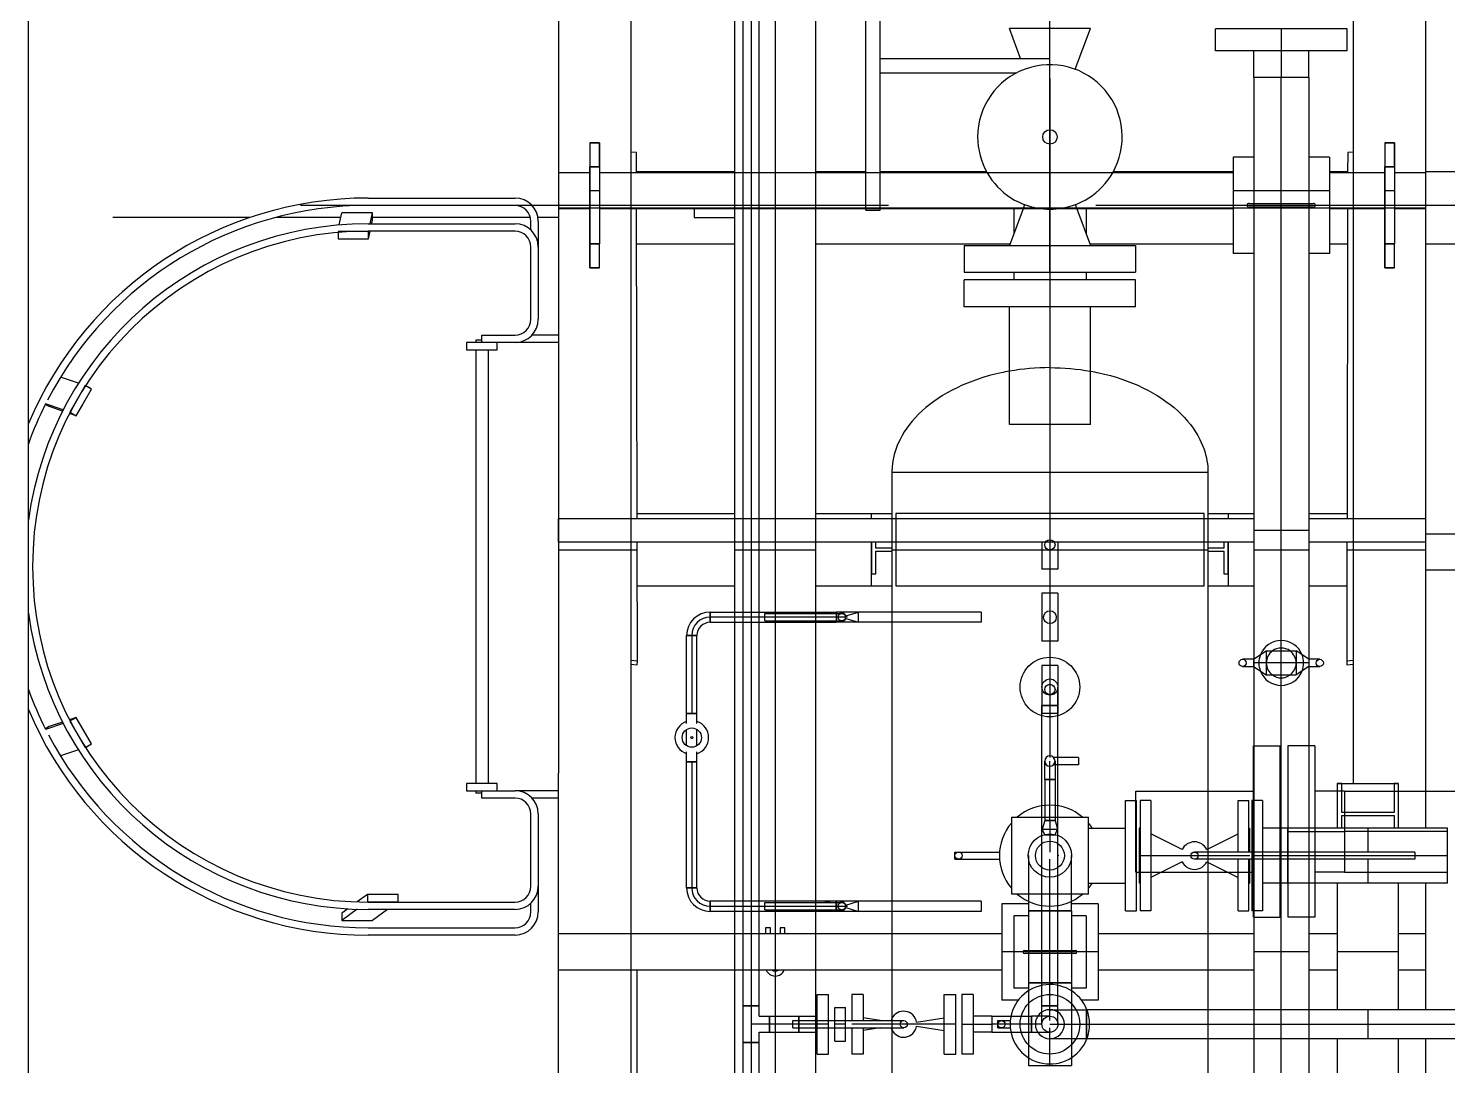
# Model space of a CAD drawing. Header units: inches. Extents: x 295136 to 296247, y 2627183 to 2627409.
# Drawn here: x 295225.903 to 295228.848, y 2627284.646 to 2627286.799 of the extents above; entities that cross this region are included whole.
import ezdxf

# ---------------------------------------------------------------- set-up
doc = ezdxf.new("R2010")
doc.units = ezdxf.units.IN
doc.header["$MEASUREMENT"] = 0
for name, color, linetype in [('Default', 7, 'Continuous'), ('EQUIPMENT LAYOUT-EMBED 1_DWG$0$Default', 7, 'Continuous'), ('EQUIPMENT LAYOUT-EMBED 1_DWG$0$DwgTemplate', 7, 'Continuous'), ('Layout', 6, 'Continuous')]:
    doc.layers.add(name, color=color, linetype=linetype)

# ---------------------------------------------------------------- blocks, each defined once
blk = doc.blocks.new('A$C55974CAD')
at = {"layer": 'Default', "color": 7, "lineweight": 25}
blk.add_point((54.35, 20.2632), dxfattribs=at)
at = {"layer": 'EQUIPMENT LAYOUT-EMBED 1_DWG$0$Default', "color": 7, "lineweight": 25}
for p, q in [((54.2375, 20.723), (54.2343, 20.723)), ((54.2343, 20.608), (54.2343, 20.723)), ((54.2525, 20.723), (54.2375, 20.723)), ((54.2557, 20.723), (54.2525, 20.723)), ((54.2557, 20.608), (54.2557, 20.723)), ((54.8375, 20.723), (54.8343, 20.723)), ((54.8343, 20.608), (54.8343, 20.723)), ((54.8525, 20.723), (54.8375, 20.723)), ((54.8557, 20.723), (54.8525, 20.723)), ((54.8557, 20.608), (54.8557, 20.723)), ((54.2343, 20.423), (54.2343, 20.608)), ((54.2557, 20.423), (54.2557, 20.608)), ((54.8343, 20.423), (54.8343, 20.608)), ((54.8557, 20.423), (54.8557, 20.608)), ((55.4894, 20.28), (55.4894, 20.4578)), ((55.4894, 20.4578), (55.545, 20.4578)), ((55.545, 20.28), (55.545, 20.4578)), ((54.2557, 20.423), (54.2343, 20.423)), ((54.8557, 20.423), (54.8343, 20.423)), ((55.245, 20.28), (55.245, 20.3641)), ((55.245, 20.3641), (55.3557, 20.3641)), ((55.3557, 20.3641), (55.4894, 20.3641)), ((55.245, 20.1958), (55.245, 20.28)), ((55.4894, 20.1022), (55.4894, 20.28)), ((55.545, 20.1022), (55.545, 20.28)), ((55.245, 20.1958), (55.3557, 20.1958)), ((55.3557, 20.1958), (55.4894, 20.1958)), ((54.3159, 20.102), (54.4841, 20.102)), ((54.3159, 20.102), (54.3159, 19.952)), ((54.4841, 20.102), (54.4841, 19.952)), ((55.4894, 20.1022), (55.545, 20.1022)), ((54.3159, 19.952), (54.3159, 19.9115)), ((54.4841, 19.952), (54.4841, 19.8575)), ((54.3159, 19.9115), (54.3159, 19.8654)), ((54.2222, 19.8575), (54.2357, 19.8575)), ((54.2222, 19.8575), (54.2222, 19.8571)), ((54.2222, 19.8571), (54.2222, 19.802)), ((54.2357, 19.8575), (54.4643, 19.8575)), ((54.3159, 19.8654), (54.3159, 19.861)), ((54.3159, 19.861), (54.3159, 19.8575)), ((54.4643, 19.8575), (54.5778, 19.8575)), ((54.5778, 19.8575), (54.5778, 19.8571)), ((54.5778, 19.8571), (54.5778, 19.802)), ((54.2222, 19.802), (54.5778, 19.802))]:
    blk.add_line(p, q, dxfattribs=at)
for centre, radius in [((54, 20.28), 0.0619), ((54.7, 20.28), 0.0619), ((54, 20.28), 0.0167), ((54.7, 20.28), 0.0167)]:
    blk.add_circle(centre, radius, dxfattribs=at)
at = {"layer": 'EQUIPMENT LAYOUT-EMBED 1_DWG$0$DwgTemplate', "color": 7, "lineweight": 25}
for p, q in [((0, 22.4), (61, 22.4)), ((54.2831, 21.0125), (54.2831, 21.0339)), ((54.2831, 21.0339), (54.2831, 21.0125)), ((54.2831, 21.0339), (54.545, 21.0339)), ((54.545, 21.0339), (54.545, 21.0125)), ((54.645, 21.0339), (54.645, 21.0125)), ((54.645, 21.0339), (54.8069, 21.0339)), ((54.8069, 21.0125), (54.8069, 21.0339)), ((54.8069, 21.0339), (54.8069, 21.0125)), ((54.2831, 21.0232), (54.2831, 21.0232)), ((54.2831, 21.0232), (54.2831, 21.0232)), ((54.545, 21.0232), (54.2831, 21.0232)), ((54.2831, 21.0125), (54.545, 21.0125)), ((54.8069, 21.0232), (54.645, 21.0232)), ((54.645, 21.0125), (54.8069, 21.0125)), ((54.8069, 21.0232), (54.8069, 21.0232)), ((54.8069, 21.0232), (54.8069, 21.0232)), ((54.2557, 20.9851), (54.2343, 20.9851)), ((54.2343, 20.9851), (54.245, 20.9851)), ((54.2343, 20.9341), (54.2343, 20.9851)), ((54.245, 20.9851), (54.245, 20.9851)), ((54.245, 20.9851), (54.245, 20.9851)), ((54.245, 20.9851), (54.245, 20.9341)), ((54.245, 20.9851), (54.2557, 20.9851)), ((54.2557, 20.9341), (54.2557, 20.9851)), ((54.8343, 20.9851), (54.8557, 20.9851)), ((54.8557, 20.9851), (54.8343, 20.9851)), ((54.8343, 20.9851), (54.8343, 20.9341)), ((54.845, 20.9851), (54.845, 20.9851)), ((54.845, 20.9851), (54.845, 20.9851)), ((54.845, 20.9341), (54.845, 20.9851)), ((54.8557, 20.9851), (54.8557, 20.9341)), ((53.1338, 20.9167), (53.9619, 20.9167)), ((53.3575, 20.9341), (54.1125, 20.9341)), ((53.9619, 20.8833), (53.9619, 20.9167)), ((53.9619, 20.9167), (54.0381, 20.9167)), ((53.9619, 20.9167), (53.9619, 20.8833)), ((54.0381, 20.9167), (54.0381, 20.8833)), ((54.0381, 20.9167), (56.7642, 20.9167)), ((54.0381, 20.8833), (54.0381, 20.9167)), ((54.1125, 20.9341), (54.1875, 20.9341)), ((54.1875, 20.9341), (55.001, 20.9341)), ((54.2343, 20.7658), (54.2343, 20.9341)), ((54.245, 20.9341), (54.245, 20.7236)), ((54.2557, 20.7658), (54.2557, 20.9341)), ((54.8343, 20.9341), (54.8343, 20.7658)), ((54.845, 20.7236), (54.845, 20.9341)), ((54.8557, 20.9341), (54.8557, 20.7658)), ((55.001, 20.9341), (55.049, 20.9341)), ((55.049, 20.9341), (55.6925, 20.9341)), ((55.6925, 20.9341), (55.7675, 20.9341)), ((55.7675, 20.9341), (56.351, 20.9341)), ((53.9619, 20.9), (53.1338, 20.9)), ((53.1338, 20.8833), (53.9619, 20.8833)), ((54.0381, 20.9), (53.9619, 20.9)), ((53.9619, 20.9), (53.9619, 20.9)), ((53.9619, 20.9), (53.9619, 20.9)), ((53.9619, 20.8833), (53.9833, 20.8833)), ((53.9833, 20.8833), (53.9833, 20.8619)), ((54, 20.8619), (54, 20.9)), ((54.0167, 20.8833), (54.0381, 20.8833)), ((54.0167, 20.8833), (54.0167, 20.8619)), ((56.8109, 20.9), (54.0381, 20.9)), ((54.0381, 20.9), (54.0381, 20.9)), ((54.0381, 20.8833), (56.8439, 20.8833)), ((53.9833, 20.8619), (54.0167, 20.8619)), ((54.0167, 20.8619), (53.9833, 20.8619)), ((53.9833, 20.8619), (53.9833, 20.8012)), ((54, 20.8619), (54, 20.8619)), ((54, 20.8012), (54, 20.8619)), ((54.0167, 20.8619), (54.0167, 20.8012)), ((54.2375, 20.8718), (54.245, 20.8718)), ((54.2375, 20.8718), (54.2375, 20.7658)), ((54.245, 20.8718), (54.2525, 20.8718)), ((54.2525, 20.8718), (54.2525, 20.7658)), ((54.8375, 20.8718), (54.845, 20.8718)), ((54.8375, 20.8718), (54.8375, 20.7658)), ((54.845, 20.8718), (54.8525, 20.8718)), ((54.8525, 20.8718), (54.8525, 20.7658)), ((54.1, 20.85), (53.3575, 20.85)), ((54.11, 20.85), (54.1, 20.85)), ((54.1125, 20.85), (54.11, 20.85)), ((54.1875, 20.85), (54.1125, 20.85)), ((55.001, 20.85), (54.1875, 20.85)), ((55.049, 20.85), (55.001, 20.85)), ((55.6925, 20.85), (55.049, 20.85)), ((55.7675, 20.85), (55.6925, 20.85)), ((56.351, 20.85), (55.7675, 20.85)), ((53.9833, 20.8012), (54, 20.8012)), ((53.9833, 20.8012), (53.9833, 20.7658)), ((54.0167, 20.8012), (53.9833, 20.8012)), ((53.9925, 20.8135), (54, 20.8135)), ((53.9925, 20.8135), (53.9925, 20.7658)), ((54, 20.8135), (54.0075, 20.8135)), ((54, 20.7392), (54, 20.8012)), ((54, 20.8012), (54.0167, 20.8012)), ((54.0075, 20.8135), (54.0075, 20.7658)), ((54.0167, 20.8012), (54.0167, 20.7658)), ((53.3575, 20.7658), (54.1125, 20.7658)), ((53.9833, 20.7658), (53.9833, 20.763)), ((53.9925, 20.7658), (53.9925, 20.7265)), ((54.0075, 20.7658), (54.0075, 20.7265)), ((54.0167, 20.7658), (54.0167, 20.763)), ((54.1125, 20.7658), (54.1875, 20.7658)), ((54.1875, 20.7658), (55.001, 20.7658)), ((54.2343, 20.7236), (54.2343, 20.7658)), ((54.2375, 20.7658), (54.2375, 20.7118)), ((54.2525, 20.7658), (54.2525, 20.7118)), ((54.2557, 20.7236), (54.2557, 20.7658)), ((54.8343, 20.7658), (54.8343, 20.7236)), ((54.8375, 20.7658), (54.8375, 20.7118)), ((54.8525, 20.7658), (54.8525, 20.7118)), ((54.8557, 20.7658), (54.8557, 20.7236)), ((55.001, 20.7658), (55.049, 20.7658)), ((55.049, 20.7658), (55.6925, 20.7658)), ((55.6925, 20.7658), (55.7675, 20.7658)), ((55.7675, 20.7658), (56.351, 20.7658)), ((53.9381, 20.763), (53.9925, 20.763)), ((53.9381, 20.763), (53.9381, 20.7392)), ((53.9381, 20.7392), (53.9925, 20.7392)), ((53.9925, 20.763), (54, 20.763)), ((53.9925, 20.7392), (54, 20.7392)), ((54, 20.763), (54.0075, 20.763)), ((54, 20.7392), (54.0075, 20.7392)), ((54.0075, 20.763), (54.0619, 20.763)), ((54.0075, 20.7392), (54.0619, 20.7392)), ((54.0619, 20.763), (54.0619, 20.7392)), ((54.2375, 20.7466), (54.2343, 20.7466)), ((54.2375, 20.7362), (54.2343, 20.7466)), ((54.2557, 20.7466), (54.2525, 20.7466)), ((54.2525, 20.7362), (54.2557, 20.7466)), ((54.8375, 20.7466), (54.8343, 20.7466)), ((54.8375, 20.7362), (54.8343, 20.7466)), ((54.8557, 20.7466), (54.8525, 20.7466)), ((54.8525, 20.7362), (54.8557, 20.7466)), ((53.9651, 20.7265), (54, 20.7265)), ((53.9651, 20.7265), (53.9651, 20.7041)), ((53.9925, 20.7265), (53.9925, 20.7041)), ((54, 20.7041), (54, 20.7265)), ((54, 20.7265), (54.0349, 20.7265)), ((54.0075, 20.7265), (54.0075, 20.7041)), ((54.0349, 20.7265), (54.0349, 20.7041)), ((54.2343, 20.7236), (54.2375, 20.7236)), ((54.2375, 20.7236), (54.245, 20.7236)), ((54.2525, 20.723), (54.2375, 20.723)), ((54.245, 20.7236), (54.2525, 20.7236)), ((54.245, 20.7236), (54.245, 20.723)), ((54.245, 20.723), (54.245, 20.7)), ((54.2525, 20.7236), (54.2557, 20.7236)), ((54.8375, 20.7236), (54.8343, 20.7236)), ((54.8525, 20.7236), (54.8375, 20.7236)), ((54.8525, 20.723), (54.8375, 20.723)), ((54.845, 20.723), (54.845, 20.7236)), ((54.845, 20.7), (54.845, 20.723)), ((54.8557, 20.7236), (54.8525, 20.7236)), ((53.9925, 20.6914), (53.9381, 20.6914)), ((53.9381, 20.6676), (53.9381, 20.6914)), ((53.9651, 20.7041), (54, 20.7041)), ((53.9925, 20.7041), (53.9925, 20.608)), ((54, 20.7041), (54.0349, 20.7041)), ((54, 20.608), (54, 20.6914)), ((54.0075, 20.7041), (54.0075, 20.608)), ((54.0619, 20.6914), (54.0075, 20.6914)), ((54.0619, 20.6676), (54.0619, 20.6914)), ((54.2424, 20.7035), (54.2343, 20.677)), ((54.2343, 20.677), (54.245, 20.677)), ((54.245, 20.677), (54.2557, 20.677)), ((54.2475, 20.7035), (54.2557, 20.677)), ((54.8424, 20.7035), (54.8343, 20.677)), ((54.8343, 20.677), (54.8557, 20.677)), ((54.8475, 20.7035), (54.8557, 20.677)), ((53.9925, 20.6676), (53.9381, 20.6676)), ((53.9925, 20.632), (53.987, 20.6676)), ((54.0619, 20.6676), (54.0075, 20.6676)), ((54.0075, 20.632), (54.013, 20.6676)), ((55.6899, 20.662), (55.6925, 20.662)), ((55.6899, 20.662), (55.6899, 20.632)), ((55.6925, 20.662), (55.7675, 20.662)), ((55.7675, 20.662), (55.9899, 20.662)), ((55.9899, 20.662), (56.2899, 20.662)), ((55.6899, 20.632), (55.6925, 20.632)), ((55.6925, 20.632), (55.7675, 20.632)), ((55.7675, 20.632), (55.9899, 20.632)), ((55.9749, 20.632), (55.9749, 20.3493)), ((55.9899, 20.632), (56.2899, 20.632)), ((56.0049, 20.632), (56.0049, 20.28)), ((53.9925, 20.608), (53.9925, 20.5835)), ((54, 20.4755), (54, 20.608)), ((54.0075, 20.608), (54.0075, 20.5835)), ((54.1875, 20.608), (54.1125, 20.608)), ((54.2343, 20.423), (54.2343, 20.608)), ((54.2557, 20.608), (54.2343, 20.608)), ((54.2557, 20.423), (54.2557, 20.608)), ((54.8343, 20.423), (54.8343, 20.608)), ((54.8557, 20.608), (54.8343, 20.608)), ((54.8557, 20.423), (54.8557, 20.608)), ((55.06, 20.6), (54.91, 20.6)), ((55.06, 20.6), (54.91, 20.6)), ((54.91, 20.6), (54.91, 19.96)), ((54.91, 20.6), (54.91, 19.96)), ((55.049, 20.608), (55.001, 20.608)), ((55.06, 19.96), (55.06, 20.6)), ((55.06, 19.96), (55.06, 20.6)), ((53.9959, 20.5568), (53.987, 20.4993)), ((54.0041, 20.5568), (54.013, 20.4993)), ((53.9381, 20.4993), (54, 20.4993)), ((53.9381, 20.4993), (53.9381, 20.4755)), ((53.9381, 20.4755), (54, 20.4755)), ((54, 20.4993), (54.0619, 20.4993)), ((54, 20.4755), (54.0619, 20.4755)), ((54.0619, 20.4993), (54.0619, 20.4755)), ((54.3425, 20.477), (54.35, 20.477)), ((54.3425, 20.477), (54.3425, 20.3845)), ((54.35, 20.477), (54.3575, 20.477)), ((54.3575, 20.477), (54.3575, 20.3845)), ((54, 20.4628), (53.9381, 20.4628)), ((53.9381, 20.439), (53.9381, 20.4628)), ((54, 20.4628), (54, 20.4008)), ((54.0619, 20.4628), (54, 20.4628)), ((54.0619, 20.439), (54.0619, 20.4628)), ((55.561, 20.4578), (55.561, 20.28)), ((55.6165, 20.4578), (55.561, 20.4578)), ((55.6165, 20.4578), (55.6165, 20.28)), ((54, 20.439), (53.9381, 20.439)), ((53.9833, 20.4008), (53.9833, 20.439)), ((54.0619, 20.439), (54, 20.439)), ((54.0167, 20.4008), (54.0167, 20.439)), ((54.2557, 20.423), (54.2343, 20.423)), ((54.8557, 20.423), (54.8343, 20.423)), ((54.0167, 20.4008), (53.9833, 20.4008)), ((53.9833, 20.4008), (53.9833, 20.3181)), ((54, 20.4008), (53.9833, 20.4008)), ((53.9925, 20.388), (54, 20.388)), ((53.9925, 20.388), (53.9925, 20.3622)), ((54, 20.3181), (54, 20.4008)), ((54.0167, 20.4008), (54, 20.4008)), ((54, 20.388), (54.0075, 20.388)), ((54.0075, 20.388), (54.0075, 20.3622)), ((54.0167, 20.4008), (54.0167, 20.3181)), ((55.245, 20.28), (55.245, 20.3641)), ((55.245, 20.3641), (55.3557, 20.3641)), ((55.6166, 20.3641), (55.6166, 20.1958)), ((55.6925, 20.3358), (55.6166, 20.3641)), ((56.0049, 20.3408), (56.0673, 20.3641)), ((56.0673, 20.28), (56.0673, 20.3641)), ((53.9142, 20.3244), (53.9142, 20.28)), ((53.9304, 20.3244), (53.9142, 20.3244)), ((54.0696, 20.3244), (53.9304, 20.3244)), ((54.0858, 20.3244), (54.0696, 20.3244)), ((54.0858, 20.2355), (54.0858, 20.3244)), ((54.147, 20.3244), (54.0858, 20.3244)), ((54.0858, 20.3244), (54.0858, 20.28)), ((54.153, 20.3244), (54.147, 20.3244)), ((54.2357, 20.3244), (54.153, 20.3244)), ((54.2357, 20.3244), (54.2357, 20.28)), ((54.2551, 20.3244), (54.2357, 20.3244)), ((54.2357, 20.2355), (54.2357, 20.3244)), ((54.35, 20.3244), (54.2551, 20.3244)), ((55.7014, 20.3324), (55.6925, 20.3358)), ((53.9833, 20.3181), (54, 20.3181)), ((53.9833, 20.3181), (53.9833, 20.28)), ((54.0167, 20.3181), (53.9833, 20.3181)), ((54, 20.3181), (54, 20.3181)), ((54, 20.3181), (54, 20.3181)), ((54, 20.2967), (54, 20.3181)), ((54, 20.3181), (54.0167, 20.3181)), ((54, 20.2967), (54.0381, 20.2967)), ((54.0167, 20.28), (54.0167, 20.3181)), ((54.0381, 20.2633), (54.0381, 20.2967)), ((54.0381, 20.2967), (54.0381, 20.2633)), ((54.0381, 20.2967), (54.6619, 20.2967)), ((54.3931, 20.2906), (54.405, 20.296)), ((54.405, 20.296), (54.405, 20.28)), ((54.4229, 20.2906), (54.405, 20.296)), ((54.6619, 20.28), (54.6619, 20.2967)), ((54.7, 20.2967), (54.6619, 20.2967)), ((54.6619, 20.2967), (54.6619, 20.2633)), ((53.9141, 20.28), (53.9142, 20.28)), ((53.9142, 20.28), (53.9174, 20.28)), ((53.9142, 20.28), (53.9142, 20.2355)), ((53.9174, 20.28), (53.9925, 20.28)), ((53.9698, 20.2038), (53.9698, 20.28)), ((54, 20.28), (54, 20.2038)), ((54.0075, 20.28), (54.0825, 20.28)), ((54.0302, 20.28), (54.0302, 20.2038)), ((54.0825, 20.28), (54.0858, 20.28)), ((54.0858, 20.28), (54.147, 20.28)), ((54.0858, 20.28), (54.0858, 20.28)), ((54.0858, 20.28), (54.0858, 20.28)), ((54.0858, 20.28), (54.0858, 20.2355)), ((54.147, 20.28), (54.153, 20.28)), ((54.153, 20.28), (54.2357, 20.28)), ((54.2357, 20.28), (54.2357, 20.28)), ((54.2357, 20.28), (54.2357, 20.28)), ((54.2357, 20.28), (54.2452, 20.28)), ((54.2357, 20.28), (54.2357, 20.2355)), ((54.2452, 20.28), (54.3425, 20.28)), ((54.3931, 20.2906), (54.3931, 20.28)), ((54.3931, 20.28), (54.3931, 20.2693)), ((54.3931, 20.2693), (54.405, 20.264)), ((54.405, 20.28), (54.405, 20.264)), ((54.4229, 20.2693), (54.405, 20.264)), ((54.4229, 20.2906), (54.4229, 20.28)), ((54.4229, 20.2693), (54.4229, 20.2906)), ((54.4542, 20.2906), (54.4229, 20.2906)), ((54.4229, 20.28), (54.4229, 20.28)), ((54.4229, 20.28), (54.4229, 20.28)), ((54.4229, 20.28), (54.4229, 20.2693)), ((54.4229, 20.28), (54.4548, 20.28)), ((54.4542, 20.2693), (54.4229, 20.2693)), ((54.5082, 20.2906), (54.4542, 20.2906)), ((54.5082, 20.2693), (54.4542, 20.2693)), ((54.4548, 20.28), (54.5082, 20.28)), ((54.5082, 20.2693), (54.5082, 20.2906)), ((54.5082, 20.2906), (54.5082, 20.2693)), ((54.5082, 20.2906), (54.5463, 20.2906)), ((54.5082, 20.28), (54.5082, 20.28)), ((54.5082, 20.28), (54.5082, 20.28)), ((54.5082, 20.28), (54.5463, 20.28)), ((54.5463, 20.2693), (54.5082, 20.2693)), ((54.5388, 20.2693), (54.5388, 20.2724)), ((54.5388, 20.221), (54.5388, 20.2693)), ((54.5538, 20.221), (54.5538, 20.2724)), ((54.6619, 20.2633), (54.6619, 20.28)), ((55.245, 20.1958), (55.245, 20.28)), ((55.561, 20.28), (55.6925, 20.28)), ((55.561, 20.28), (55.561, 20.1022)), ((55.6165, 20.28), (55.6165, 20.1022)), ((55.6925, 20.28), (55.7675, 20.28)), ((55.7675, 20.28), (56.1228, 20.28)), ((55.9919, 20.28), (56.0049, 20.28)), ((56.0673, 20.1958), (56.0673, 20.28)), ((53.9304, 20.2355), (53.9142, 20.2355)), ((54.0696, 20.2355), (53.9304, 20.2355)), ((54, 20.2633), (54.0381, 20.2633)), ((54.0381, 20.2633), (54.6619, 20.2633)), ((54.0858, 20.2355), (54.0696, 20.2355)), ((54.147, 20.2355), (54.0858, 20.2355)), ((54.153, 20.2355), (54.147, 20.2355)), ((54.2357, 20.2355), (54.153, 20.2355)), ((54.2357, 20.2355), (54.2551, 20.2355)), ((54.2551, 20.2355), (54.35, 20.2355)), ((54.6619, 20.2633), (54.7, 20.2633)), ((54.5538, 20.221), (54.5388, 20.221)), ((55.6925, 20.2242), (55.6166, 20.1958)), ((55.7014, 20.2275), (55.6925, 20.2242)), ((55.9824, 20.2275), (56.0673, 20.1958)), ((53.9698, 20.2038), (54.0302, 20.2038)), ((53.9698, 19.4389), (53.9698, 20.2038)), ((54.0302, 20.2038), (53.9698, 20.2038)), ((54, 20.2038), (54, 19.4389)), ((54, 20.2038), (54, 20.2038)), ((54, 20.2038), (54, 20.2038)), ((54.0302, 19.4389), (54.0302, 20.2038)), ((55.245, 20.1958), (55.3557, 20.1958)), ((54.35, 20.093), (54.2357, 20.093)), ((54.2357, 20.0707), (54.2357, 20.093)), ((54.4071, 20.0945), (54.2928, 20.0945)), ((54.2936, 20.093), (54.2928, 20.0945)), ((54.3159, 20.102), (54.4841, 20.102)), ((54.3159, 20.102), (54.3159, 19.952)), ((54.35, 20.0945), (54.35, 19.8654)), ((54.4643, 20.093), (54.35, 20.093)), ((54.4064, 20.093), (54.4071, 20.0945)), ((54.4643, 20.0707), (54.4643, 20.093)), ((54.4841, 20.102), (54.4841, 19.952)), ((55.6165, 20.1022), (55.561, 20.1022)), ((54.35, 20.0707), (54.2357, 20.0707)), ((54.3372, 20.0056), (54.3047, 20.0707)), ((54.4643, 20.0707), (54.35, 20.0707)), ((54.3628, 20.0056), (54.3953, 20.0707)), ((54.3425, 19.5228), (54.3425, 19.98)), ((54.3575, 19.5228), (54.3575, 19.98)), ((54.0302, 19.952), (53.9698, 19.952)), ((54.1875, 19.952), (54.1125, 19.952)), ((54.3372, 19.9543), (54.3047, 19.8892)), ((54.4841, 19.952), (54.3159, 19.952)), ((54.3628, 19.9543), (54.3953, 19.8892)), ((54.91, 19.96), (55.06, 19.96)), ((54.91, 19.96), (55.06, 19.96)), ((55.049, 19.952), (55.001, 19.952)), ((54.3159, 19.9115), (54.3159, 19.8654)), ((56.0206, 19.8), (56.0206, 19.9365)), ((56.0206, 19.9365), (56.0666, 19.9365)), ((56.0666, 19.8), (56.0666, 19.9365)), ((54.2357, 19.8892), (54.3425, 19.8892)), ((54.2357, 19.8892), (54.2357, 19.8669)), ((54.3575, 19.8892), (54.4643, 19.8892)), ((54.4643, 19.8892), (54.4643, 19.8669)), ((53.9698, 19.8571), (53.7143, 19.8571)), ((54.0302, 19.8571), (53.9698, 19.8571)), ((54.2357, 19.8571), (54.0302, 19.8571)), ((54.2222, 19.8571), (54.2222, 19.802)), ((54.2357, 19.8669), (54.3425, 19.8669)), ((54.3425, 19.861), (54.2357, 19.861)), ((54.2357, 19.8387), (54.2357, 19.861)), ((54.2357, 19.8575), (54.4643, 19.8575)), ((54.4643, 19.8571), (54.2357, 19.8571)), ((54.2936, 19.8669), (54.2928, 19.8654)), ((54.2928, 19.8654), (54.3425, 19.8654)), ((54.3159, 19.861), (54.3159, 19.8575)), ((54.35, 19.861), (54.3425, 19.861)), ((54.35, 19.861), (54.35, 19.7863)), ((54.3575, 19.861), (54.35, 19.861)), ((54.3575, 19.8669), (54.4643, 19.8669)), ((54.3575, 19.8654), (54.4071, 19.8654)), ((54.4643, 19.861), (54.3575, 19.861)), ((54.4064, 19.8669), (54.4071, 19.8654)), ((54.4643, 19.8387), (54.4643, 19.861)), ((54.7423, 19.8571), (54.4643, 19.8571)), ((54.5778, 19.8571), (54.5778, 19.802)), ((54.75, 19.8571), (54.7423, 19.8571)), ((54.75, 19.7428), (54.75, 19.8571)), ((54.7577, 19.8571), (54.75, 19.8571)), ((55.696, 19.8571), (54.7577, 19.8571)), ((55.704, 19.8571), (55.696, 19.8571)), ((55.965, 19.8571), (55.704, 19.8571)), ((55.965, 19.8), (55.965, 19.8571)), ((55.965, 19.8571), (56.0206, 19.8571)), ((55.965, 19.7428), (55.965, 19.8571)), ((54.3425, 19.8387), (54.2357, 19.8387)), ((54.2928, 19.7863), (54.2928, 19.8387)), ((54.35, 19.8387), (54.3425, 19.8387)), ((54.3575, 19.8387), (54.35, 19.8387)), ((54.4643, 19.8387), (54.3575, 19.8387)), ((54.4071, 19.7863), (54.4071, 19.8387)), ((53.6571, 19.8), (53.9698, 19.8)), ((53.9698, 19.8), (54.0302, 19.8)), ((54.0302, 19.8), (54.2928, 19.8)), ((54.2222, 19.802), (54.5778, 19.802)), ((54.2928, 19.8), (54.4071, 19.8)), ((54.4071, 19.8), (54.7035, 19.8)), ((54.7035, 19.8), (54.75, 19.8)), ((54.75, 19.8), (54.75, 19.8)), ((54.75, 19.8), (54.75, 19.8)), ((54.75, 19.8), (54.7965, 19.8)), ((54.7965, 19.8), (55.696, 19.8)), ((55.696, 19.8), (55.704, 19.8)), ((55.704, 19.8), (55.965, 19.8)), ((56.0666, 19.8), (55.965, 19.8)), ((55.965, 19.7428), (55.965, 19.8)), ((56.0206, 19.6634), (56.0206, 19.8)), ((56.0666, 19.6634), (56.0666, 19.8)), ((54.4, 19.786), (54.2222, 19.786)), ((54.2222, 19.7428), (54.2222, 19.786)), ((54.3425, 19.7863), (54.2928, 19.7863)), ((54.2928, 19.7863), (54.3425, 19.7863)), ((54.2928, 19.4546), (54.2928, 19.7863)), ((54.35, 19.7863), (54.3425, 19.7863)), ((54.3425, 19.7863), (54.35, 19.7863)), ((54.3575, 19.7863), (54.35, 19.7863)), ((54.35, 19.7863), (54.35, 19.5228)), ((54.35, 19.7863), (54.3575, 19.7863)), ((54.4071, 19.7863), (54.3575, 19.7863)), ((54.3575, 19.7863), (54.4071, 19.7863)), ((54.4, 19.786), (54.4, 19.6686)), ((54.5778, 19.786), (54.4, 19.786)), ((54.4071, 19.4546), (54.4071, 19.7863)), ((54.5778, 19.7428), (54.5778, 19.786)), ((53.9698, 19.7428), (53.6571, 19.7428)), ((54.0302, 19.7428), (53.9698, 19.7428)), ((54.2928, 19.7428), (54.0302, 19.7428)), ((54.2222, 19.7304), (54.2222, 19.7428)), ((54.4071, 19.7428), (54.2928, 19.7428)), ((54.7423, 19.7428), (54.4071, 19.7428)), ((54.5778, 19.7304), (54.5778, 19.7428)), ((54.75, 19.7428), (54.7423, 19.7428)), ((54.7577, 19.7428), (54.75, 19.7428)), ((55.696, 19.7428), (54.7577, 19.7428)), ((55.704, 19.7428), (55.696, 19.7428)), ((55.965, 19.7428), (55.704, 19.7428)), ((55.965, 19.7428), (56.0206, 19.7428)), ((54.2928, 19.7304), (54.2222, 19.7304)), ((54.4, 19.7304), (54.2928, 19.7304)), ((54.3159, 19.6686), (54.3159, 19.7304)), ((54.4071, 19.7304), (54.4, 19.7304)), ((54.5778, 19.7304), (54.4071, 19.7304)), ((54.4841, 19.6836), (54.4841, 19.7304)), ((54.4841, 19.6686), (54.4841, 19.6836)), ((54.4, 19.6686), (54.3159, 19.6686)), ((54.4841, 19.6686), (54.3159, 19.6686)), ((54.3159, 19.6686), (54.3159, 19.4546)), ((54.4841, 19.6686), (54.4, 19.6686)), ((54.4, 19.4546), (54.4, 19.6686)), ((54.4841, 19.6686), (54.4841, 19.5)), ((56.0206, 19.6634), (56.0666, 19.6634)), ((54.35, 19.5228), (54.3425, 19.5228)), ((54.35, 19.5228), (54.35, 19.4546)), ((54.3575, 19.5228), (54.35, 19.5228)), ((54.4841, 19.5), (54.4841, 19.4286)), ((54.2928, 19.4546), (54.35, 19.4546)), ((54.3159, 19.4546), (54.3159, 19.4546)), ((54.35, 19.4546), (54.4071, 19.4546)), ((54.35, 19.4546), (54.35, 19.4546)), ((54.4, 19.4546), (54.4, 19.4546))]:
    blk.add_line(p, q, dxfattribs=at)
at = {"layer": 'EQUIPMENT LAYOUT-EMBED 1_DWG$0$DwgTemplate', "color": 54, "lineweight": 25}
for p, q in [((54.6532, 22.4), (54.695, 22.4)), ((54.8534, 22.4), (55.0466, 22.4)), ((55.205, 22.4), (55.2468, 22.4)), ((54.6245, 22.3278), (54.6119, 22.3648)), ((54.6178, 22.3567), (54.6131, 22.3647)), ((54.6272, 22.3292), (54.6178, 22.3567)), ((55.2728, 22.3291), (55.2821, 22.3564)), ((55.2754, 22.3278), (55.2879, 22.3646)), ((55.2868, 22.3647), (55.2821, 22.3564)), ((54.5695, 22.2963), (54.5569, 22.3333)), ((55.3305, 22.2963), (55.3431, 22.3333)), ((54.6293, 22.3139), (54.5743, 22.2822)), ((54.5819, 22.269), (54.6369, 22.3007)), ((54.6369, 22.3007), (54.6293, 22.3139)), ((54.6369, 22.3008), (54.6322, 22.3146)), ((54.6369, 22.3008), (54.6335, 22.3066)), ((54.6368, 22.3008), (54.6369, 22.3008)), ((55.2631, 22.3007), (55.263, 22.3005)), ((55.263, 22.3005), (55.2631, 22.3007)), ((55.263, 22.3005), (55.2867, 22.2871)), ((55.2631, 22.3007), (55.2678, 22.3146)), ((55.2707, 22.3139), (55.2631, 22.3007)), ((55.2631, 22.3007), (55.3181, 22.269)), ((55.2703, 22.3133), (55.2673, 22.308)), ((55.3257, 22.2822), (55.2707, 22.3139)), ((54.5743, 22.2822), (54.5819, 22.269)), ((54.5746, 22.2815), (54.5777, 22.2762)), ((54.582, 22.2689), (54.6036, 22.2815)), ((54.582, 22.269), (54.582, 22.2689)), ((55.3181, 22.269), (55.3257, 22.2822)), ((55.3182, 22.2691), (55.3215, 22.2748)), ((55.3182, 22.2691), (55.3182, 22.2691)), ((55.675, 21.9389), (55.675, 22.225)), ((55.675, 21.7515), (55.675, 21.8859)), ((54.2307, 21.7495), (54.2155, 21.7494)), ((54.2387, 21.7174), (54.2155, 21.7494)), ((54.2155, 21.7494), (54.2155, 21.6861)), ((54.2396, 21.7372), (54.2307, 21.7495)), ((55.6305, 21.7574), (55.6305, 21.6939)), ((55.6457, 21.7574), (55.6305, 21.7574)), ((55.6457, 21.6939), (55.6457, 21.7574)), ((55.6591, 21.7547), (55.6845, 21.7496)), ((55.6844, 21.6861), (55.6845, 21.7496)), ((54.2695, 21.696), (54.254, 21.7174)), ((54.185, 21.3901), (54.185, 21.6949)), ((54.2003, 21.6949), (54.2003, 21.3901)), ((54.2384, 21.6546), (54.2155, 21.6861)), ((54.2384, 21.3901), (54.2384, 21.6949)), ((54.2543, 21.6959), (54.2536, 21.6968)), ((54.2536, 21.6949), (54.2536, 21.3901)), ((54.2695, 21.696), (54.2543, 21.696)), ((54.2543, 21.696), (54.2543, 21.6325)), ((54.2695, 21.6325), (54.2695, 21.696)), ((55.6305, 21.7068), (55.6304, 21.6939)), ((55.6304, 21.6939), (55.6305, 21.6939)), ((55.6304, 21.6939), (55.6464, 21.6907)), ((55.6305, 21.6939), (55.6457, 21.6939)), ((55.6457, 21.6939), (55.6464, 21.6938)), ((55.6464, 21.3901), (55.6464, 21.6949)), ((55.6616, 21.6949), (55.6616, 21.3901)), ((55.6616, 21.6907), (55.6844, 21.6861)), ((55.6616, 21.6876), (55.6692, 21.6861)), ((55.6692, 21.6861), (55.6844, 21.6861)), ((55.675, 21.3582), (55.675, 21.6861)), ((55.6997, 21.3901), (55.6997, 21.6949)), ((55.715, 21.6949), (55.715, 21.3901)), ((54.2543, 21.6326), (54.2536, 21.6335)), ((54.2543, 21.6325), (54.2695, 21.6325)), ((54.5, 21.4905), (54.4848, 21.4905)), ((54.4848, 21.4905), (54.4848, 21.427)), ((54.5, 21.427), (54.5, 21.4905)), ((55.4152, 21.4905), (55.4, 21.4905)), ((55.4, 21.4905), (55.4, 21.427)), ((55.4152, 21.427), (55.4152, 21.4905)), ((54.4695, 21.3901), (54.4695, 21.4587)), ((54.4695, 21.4587), (54.4848, 21.4587)), ((54.4797, 21.4587), (54.4797, 21.4714)), ((54.4848, 21.4714), (54.4797, 21.4714)), ((55.4, 21.4714), (54.5, 21.4714)), ((55.4, 21.446), (54.5, 21.446)), ((55.4203, 21.4714), (55.4152, 21.4714)), ((55.4152, 21.4587), (55.4305, 21.4587)), ((55.4203, 21.4587), (55.4203, 21.4714)), ((55.4305, 21.4587), (55.4305, 21.3901)), ((54.4848, 21.427), (54.5, 21.427)), ((54.4848, 21.427), (54.4848, 21.3901)), ((55.4, 21.427), (55.4152, 21.427)), ((55.4152, 21.3901), (55.4152, 21.427)), ((54.4848, 21.3), (54.4848, 21.3901)), ((55.4152, 21.3), (55.4152, 21.3901)), ((54.2333, 21.3571), (54.2514, 21.3571)), ((54.2866, 21.3571), (54.4365, 21.3571)), ((54.4695, 21.3), (54.4695, 21.3549)), ((55.4305, 21.3), (55.4305, 21.3549)), ((55.4635, 21.3571), (55.6134, 21.3571)), ((55.6486, 21.3571), (55.6667, 21.3571)), ((54.2866, 21.3419), (54.2333, 21.3419)), ((54.4365, 21.3419), (54.2866, 21.3419)), ((55.6134, 21.3419), (55.4635, 21.3419)), ((55.6667, 21.3419), (55.6134, 21.3419)), ((55.675, 21.3), (55.675, 21.3426)), ((53.0241, 21.3), (54.5214, 21.3)), ((61, 21.3), (55.464, 21.3)), ((53.6572, 19.5), (53.9698, 19.5)), ((54.0302, 19.5), (54.2928, 19.5)), ((54.4071, 19.5), (57.0659, 19.5))]:
    blk.add_line(p, q, dxfattribs=at)
at = {"layer": 'EQUIPMENT LAYOUT-EMBED 1_DWG$0$DwgTemplate', "color": 1, "lineweight": 25}
for p, q in [((55.7, 21.835), (55.7, 21.235)), ((54.1125, 20.38), (54.1125, 21.3)), ((54.1875, 20.38), (54.1875, 21.3)), ((55.464, 21.3), (54.5214, 21.3)), ((55.001, 21.3), (55.049, 21.3)), ((55.001, 19.8571), (55.001, 21.3)), ((55.049, 19.8571), (55.049, 21.3)), ((55.6925, 21.235), (55.6925, 21.3)), ((55.7675, 21.235), (55.7675, 21.3)), ((55.6925, 19.9), (55.6925, 21.215)), ((55.7, 21.235), (55.7, 21.215)), ((55.7, 21.215), (55.7, 20.615)), ((55.7675, 19.9), (55.7675, 21.215)), ((61, 21.15), (53, 21.15)), ((54.7475, 21.15), (54.7464, 21.1365)), ((54.7539, 21.136), (54.755, 21.15)), ((55.8096, 21.138), (55.8104, 21.15)), ((54.1125, 21.1371), (53.3575, 21.1384)), ((54.7464, 21.1365), (54.7539, 21.136)), ((54.7539, 21.136), (55.001, 21.1365)), ((54.91, 21.1363), (54.91, 20.9341)), ((55.049, 21.1365), (55.6925, 21.1378)), ((55.06, 21.1366), (55.06, 20.9341)), ((55.62, 21.1376), (55.62, 20.9341)), ((55.7675, 21.1379), (55.8096, 21.138)), ((55.77, 21.1379), (55.77, 20.9341)), ((54.91, 20.7658), (54.91, 20.65)), ((55.06, 20.7658), (55.06, 20.65)), ((55.62, 20.7658), (55.62, 20.3628)), ((55.77, 20.7658), (55.77, 20.662)), ((54.91, 20.65), (55.001, 20.65)), ((54.91, 20.65), (54.91, 20.608)), ((55.001, 20.65), (54.935, 20.65)), ((54.935, 20.65), (54.935, 20.641)), ((55.049, 20.65), (55.06, 20.65)), ((55.06, 20.65), (55.06, 20.608)), ((54.935, 20.641), (54.982, 20.641)), ((54.982, 20.641), (54.982, 20.608)), ((54.988, 20.641), (55.001, 20.641)), ((54.988, 20.608), (54.988, 20.641)), ((55.77, 20.632), (55.77, 20.4116)), ((55.561, 20.355), (55.545, 20.355)), ((55.6166, 20.355), (55.6165, 20.355)), ((55.6925, 20.355), (55.641, 20.355)), ((54.4229, 20.28), (54.3575, 20.28)), ((55.545, 20.28), (54.5538, 20.28)), ((55.561, 20.28), (55.545, 20.28)), ((55.6165, 20.28), (55.561, 20.28)), ((55.6166, 20.28), (55.6165, 20.28)), ((55.963, 20.28), (55.6166, 20.28)), ((54.1125, 19.8571), (54.1125, 20.18)), ((54.1875, 19.8571), (54.1875, 20.18)), ((55.561, 20.205), (55.545, 20.205)), ((55.6166, 20.205), (55.6165, 20.205)), ((55.62, 20.1971), (55.62, 19.9)), ((55.6925, 20.205), (55.641, 20.205)), ((55.7, 20.185), (55.7, 19.9)), ((55.77, 20.1483), (55.77, 19.9)), ((54.91, 19.952), (54.91, 19.91)), ((54.982, 19.952), (54.982, 19.919)), ((54.988, 19.919), (54.988, 19.952)), ((55.06, 19.952), (55.06, 19.91)), ((54.935, 19.919), (54.935, 19.91)), ((54.982, 19.919), (54.935, 19.919)), ((55.001, 19.919), (54.988, 19.919)), ((54.91, 19.91), (54.91, 19.8571)), ((55.001, 19.91), (54.91, 19.91)), ((54.935, 19.91), (55.001, 19.91)), ((55.06, 19.91), (55.049, 19.91)), ((55.06, 19.91), (55.06, 19.8571)), ((55.7, 19.9), (55.7, 19.7)), ((54.1125, 19.6835), (54.1125, 19.7428)), ((54.1875, 19.6835), (54.1875, 19.7428)), ((54.91, 19.7428), (54.91, 19.6637)), ((55.001, 19.5), (55.001, 19.7428)), ((55.049, 19.5), (55.049, 19.7428)), ((55.06, 19.7428), (55.06, 19.6634)), ((53.6571, 19.6835), (53.9698, 19.6835)), ((54.0302, 19.6835), (54.2928, 19.6835)), ((54.5, 19.6836), (54.4071, 19.6836)), ((54.4071, 19.6835), (54.5, 19.6835)), ((54.5, 19.6745), (54.5, 19.6836)), ((54.5, 19.6835), (54.5, 19.5565)), ((55.62, 19.7), (55.62, 19.6623)), ((55.6925, 19.585), (55.6925, 19.7)), ((55.7, 19.7), (55.7, 19.585)), ((55.7675, 19.585), (55.7675, 19.7)), ((55.77, 19.7), (55.77, 19.662)), ((54.4071, 19.6745), (54.4334, 19.6745)), ((54.4334, 19.6745), (54.4334, 19.5655)), ((54.4395, 19.5655), (54.4395, 19.6745)), ((54.4395, 19.6745), (54.5, 19.6745)), ((54.5, 19.65), (56.95, 19.65)), ((54.7539, 19.664), (54.7464, 19.6635)), ((54.7464, 19.6635), (54.7475, 19.65)), ((55.001, 19.6635), (54.7539, 19.664)), ((54.755, 19.65), (54.7539, 19.664)), ((55.6925, 19.6622), (55.049, 19.6634)), ((55.8096, 19.662), (55.7675, 19.6621)), ((55.8104, 19.65), (55.8096, 19.662)), ((54.4334, 19.5655), (54.4071, 19.5655)), ((54.5, 19.5655), (54.4395, 19.5655)), ((54.5, 19.5563), (54.5, 19.5655)), ((55.6925, 19.5), (55.6925, 19.565)), ((55.7, 19.585), (55.7, 19.565)), ((55.7, 19.565), (55.7, 18.965)), ((55.7675, 19.5), (55.7675, 19.565)), ((53.6571, 19.5565), (53.9698, 19.5565)), ((54.0302, 19.5565), (54.2928, 19.5565)), ((54.1125, 19.5), (54.1125, 19.5565)), ((54.1875, 19.5), (54.1875, 19.5565)), ((54.4071, 19.5565), (54.5, 19.5565)), ((54.4071, 19.5563), (54.5, 19.5563)), ((54.9425, 19.2841), (54.9425, 19.5)), ((55.0175, 18.848), (55.0175, 19.5)), ((55.62, 19.5), (55.62, 19.3778)), ((55.77, 19.5), (55.77, 19.2841))]:
    blk.add_line(p, q, dxfattribs=at)
at = {"layer": 'EQUIPMENT LAYOUT-EMBED 1_DWG$0$DwgTemplate', "color": 9, "lineweight": 25}
for p, q in [((54.985, 21.3), (54.985, 21.1364)), ((55.695, 21.3), (55.695, 19.5)), ((55.73, 21.215), (55.73, 21.235)), ((54.985, 20.9341), (54.985, 20.7658)), ((54.985, 20.608), (54.985, 19.952)), ((54.15, 20.18), (54.15, 20.38)), ((55.73, 19.7), (55.73, 19.9)), ((54.15, 19.7428), (54.15, 19.8571)), ((54.985, 19.8571), (54.985, 19.7428)), ((55.025, 19.7428), (55.025, 19.8571)), ((54.15, 19.5565), (54.15, 19.6835)), ((54.985, 19.6635), (54.985, 19.5)), ((55.73, 19.565), (55.73, 19.585))]:
    blk.add_line(p, q, dxfattribs=at)
at = {"layer": 'EQUIPMENT LAYOUT-EMBED 1_DWG$0$DwgTemplate', "color": 5, "lineweight": 25}
for p, q in [((55.57, 21.235), (55.57, 21.215)), ((55.57, 21.215), (55.57, 21.235)), ((55.62, 21.235), (55.57, 21.235)), ((55.57, 21.235), (55.62, 21.235)), ((55.57, 21.215), (55.62, 21.215)), ((55.57, 21.215), (55.62, 21.215)), ((55.62, 21.215), (55.62, 21.235)), ((55.62, 21.235), (55.62, 21.215)), ((55.62, 21.235), (55.78, 21.235)), ((55.78, 21.235), (55.62, 21.235)), ((55.62, 21.215), (55.62, 21.235)), ((55.78, 21.215), (55.62, 21.215)), ((55.78, 21.215), (55.62, 21.215)), ((55.78, 21.235), (55.78, 21.215)), ((55.78, 21.215), (55.78, 21.235)), ((55.83, 21.235), (55.78, 21.235)), ((55.83, 21.235), (55.78, 21.235)), ((55.78, 21.215), (55.78, 21.235)), ((55.78, 21.215), (55.83, 21.215)), ((55.83, 21.215), (55.78, 21.215)), ((55.83, 21.215), (55.83, 21.235)), ((55.83, 21.235), (55.83, 21.215)), ((54.545, 21.0125), (54.545, 21.0339)), ((54.545, 21.0339), (54.5656, 21.0339)), ((54.5781, 21.0339), (54.6119, 21.0339)), ((54.6244, 21.0339), (54.645, 21.0339)), ((54.645, 21.0125), (54.645, 21.0339)), ((54.545, 21.0125), (54.5656, 21.0125)), ((54.5781, 21.0125), (54.6119, 21.0125)), ((54.6244, 21.0125), (54.645, 21.0125)), ((54.2375, 20.723), (54.2343, 20.723)), ((54.2343, 20.608), (54.2343, 20.723)), ((54.2557, 20.723), (54.2525, 20.723)), ((54.2557, 20.608), (54.2557, 20.723)), ((54.8375, 20.723), (54.8343, 20.723)), ((54.8343, 20.608), (54.8343, 20.723)), ((54.8557, 20.723), (54.8525, 20.723)), ((54.8557, 20.608), (54.8557, 20.723)), ((54.1125, 20.608), (53.4, 20.608)), ((54.2343, 20.608), (54.1875, 20.608)), ((54.8343, 20.608), (54.2557, 20.608)), ((55.001, 20.608), (54.8557, 20.608)), ((55.145, 20.608), (55.049, 20.608)), ((55.145, 19.952), (55.145, 20.608)), ((55.145, 19.952), (55.145, 20.608)), ((55.4894, 20.28), (55.4894, 20.4578)), ((55.4894, 20.4578), (55.545, 20.4578)), ((55.545, 20.28), (55.545, 20.4578)), ((54.43, 20.36), (54.27, 20.36)), ((54.27, 20.2), (54.27, 20.36)), ((54.43, 20.36), (54.43, 20.2)), ((55.3557, 20.3641), (55.4894, 20.3641)), ((54.695, 20.2966), (54.645, 20.2966)), ((54.645, 20.2633), (54.645, 20.2966)), ((54.745, 20.2966), (54.695, 20.2966)), ((54.745, 20.2633), (54.745, 20.2966)), ((54.845, 20.2966), (54.795, 20.2966)), ((54.795, 20.2633), (54.795, 20.2966)), ((54.895, 20.2966), (54.845, 20.2966)), ((54.895, 20.2633), (54.895, 20.2966)), ((54.995, 20.2966), (54.945, 20.2966)), ((54.945, 20.2633), (54.945, 20.2966)), ((55.001, 20.2966), (54.995, 20.2966)), ((55.4894, 20.1022), (55.4894, 20.28)), ((55.545, 20.1022), (55.545, 20.28)), ((54.695, 20.2633), (54.645, 20.2633)), ((54.745, 20.2633), (54.695, 20.2633)), ((54.845, 20.2633), (54.795, 20.2633)), ((54.895, 20.2633), (54.845, 20.2633)), ((54.995, 20.2633), (54.945, 20.2633)), ((55.001, 20.2633), (54.995, 20.2633)), ((54.27, 20.2), (54.43, 20.2)), ((54.2928, 20.2), (54.2928, 20.1228)), ((54.4071, 20.2), (54.4071, 20.1228)), ((55.3557, 20.1958), (55.4894, 20.1958)), ((54.2357, 20.1228), (54.35, 20.1228)), ((54.2357, 20.1228), (54.2357, 20.1005)), ((54.35, 20.1228), (54.4643, 20.1228)), ((54.4643, 20.1228), (54.4643, 20.1005)), ((54.2357, 20.1005), (54.35, 20.1005)), ((54.35, 20.1005), (54.4643, 20.1005)), ((55.4894, 20.1022), (55.545, 20.1022)), ((53.9698, 19.952), (53.614, 19.952)), ((54.1125, 19.952), (54.0302, 19.952)), ((54.3159, 19.952), (54.1875, 19.952)), ((54.3159, 19.952), (54.3159, 19.9115)), ((54.4841, 19.952), (54.4841, 19.8575)), ((55.001, 19.952), (54.4841, 19.952)), ((55.145, 19.952), (55.049, 19.952)), ((54.2222, 19.8575), (54.2357, 19.8575)), ((54.2222, 19.8575), (54.2222, 19.8571)), ((54.3159, 19.8654), (54.3159, 19.861)), ((54.4643, 19.8575), (54.5778, 19.8575)), ((54.5778, 19.8575), (54.5778, 19.8571)), ((54.7425, 19.8575), (54.725, 19.8312)), ((54.7425, 19.88), (54.7425, 19.8575)), ((54.75, 19.8575), (54.7425, 19.8575)), ((54.7575, 19.8575), (54.75, 19.8575)), ((54.7575, 19.8575), (54.7575, 19.88)), ((54.7575, 19.8575), (54.775, 19.8312)), ((54.75, 19.8312), (54.725, 19.8312)), ((54.725, 19.8312), (54.725, 19.7687)), ((54.775, 19.8312), (54.75, 19.8312)), ((54.775, 19.8312), (54.775, 19.7687)), ((54.75, 19.7687), (54.725, 19.7687)), ((54.7425, 19.7425), (54.725, 19.7687)), ((54.775, 19.7687), (54.75, 19.7687)), ((54.7575, 19.7425), (54.775, 19.7687)), ((54.75, 19.7425), (54.7425, 19.7425)), ((54.7425, 19.7425), (54.7425, 19.72)), ((54.7575, 19.7425), (54.75, 19.7425)), ((54.7575, 19.72), (54.7575, 19.7425)), ((55.62, 19.585), (55.57, 19.585)), ((55.57, 19.585), (55.62, 19.585)), ((55.57, 19.585), (55.57, 19.565)), ((55.57, 19.565), (55.57, 19.585)), ((55.57, 19.565), (55.62, 19.565)), ((55.57, 19.565), (55.62, 19.565)), ((55.62, 19.565), (55.62, 19.585)), ((55.62, 19.585), (55.62, 19.565)), ((55.62, 19.585), (55.78, 19.585)), ((55.78, 19.585), (55.62, 19.585)), ((55.62, 19.565), (55.62, 19.585)), ((55.78, 19.565), (55.62, 19.565)), ((55.78, 19.565), (55.62, 19.565)), ((55.83, 19.585), (55.78, 19.585)), ((55.83, 19.585), (55.78, 19.585)), ((55.78, 19.585), (55.78, 19.565)), ((55.78, 19.565), (55.78, 19.585)), ((55.78, 19.565), (55.78, 19.585)), ((55.78, 19.565), (55.83, 19.565)), ((55.83, 19.565), (55.78, 19.565)), ((55.83, 19.565), (55.83, 19.585)), ((55.83, 19.585), (55.83, 19.565))]:
    blk.add_line(p, q, dxfattribs=at)
at = {"layer": 'EQUIPMENT LAYOUT-EMBED 1_DWG$0$DwgTemplate', "color": 3, "lineweight": 25}
for p, q in [((55.6746, 21.0183), (55.6746, 20.9341)), ((55.6925, 21.0183), (55.6746, 21.0183)), ((54.2, 20.87), (54.1875, 20.87)), ((54.1875, 20.86), (54.2, 20.86)), ((54.2, 20.86), (54.2, 20.87)), ((54.2, 20.84), (54.1875, 20.84)), ((54.1875, 20.83), (54.2, 20.83)), ((54.2, 20.83), (54.2, 20.84)), ((54.25, 20.38), (54.05, 20.38)), ((54.05, 20.3457), (54.05, 20.38)), ((54.225, 20.355), (54.075, 20.355)), ((54.075, 20.3244), (54.075, 20.355)), ((54.225, 20.3244), (54.225, 20.355)), ((54.25, 20.3244), (54.25, 20.38)), ((54.147, 20.227), (54.147, 20.333)), ((54.153, 20.333), (54.153, 20.227)), ((54.075, 20.205), (54.075, 20.2355)), ((54.225, 20.205), (54.225, 20.2355)), ((54.25, 20.18), (54.25, 20.2355)), ((54.05, 20.18), (54.05, 20.2143)), ((54.25, 20.18), (54.05, 20.18)), ((54.225, 20.205), (54.075, 20.205)), ((55.8, 19.9), (55.6, 19.9)), ((55.6, 19.8571), (55.6, 19.9)), ((55.8, 19.8571), (55.8, 19.9)), ((55.696, 19.733), (55.696, 19.867)), ((55.704, 19.867), (55.704, 19.733)), ((55.6, 19.7), (55.6, 19.7428)), ((55.8, 19.7), (55.8, 19.7428)), ((55.8, 19.7), (55.6, 19.7)), ((54.0302, 19.62), (53.9698, 19.62)), ((54.3425, 19.62), (54.2928, 19.62)), ((54.4071, 19.62), (54.3575, 19.62))]:
    blk.add_line(p, q, dxfattribs=at)
at = {"layer": 'EQUIPMENT LAYOUT-EMBED 1_DWG$0$DwgTemplate', "color": 5, "lineweight": 25}
for centre, radius in [((54.595, 21.0232), 0.02), ((54.595, 21.0232), 0.00213), ((54.35, 20.28), 0.045), ((54.35, 20.28), 0.03), ((54.75, 19.88), 0.0075), ((54.75, 19.72), 0.0075)]:
    blk.add_circle(centre, radius, dxfattribs=at)
at = {"layer": 'EQUIPMENT LAYOUT-EMBED 1_DWG$0$DwgTemplate', "color": 7, "lineweight": 25}
for centre, radius in [((54.245, 20.7118), 0.0075), ((54.845, 20.7118), 0.0075), ((54, 20.5835), 0.0075), ((54.35, 20.4695), 0.0075), ((54, 20.3805), 0.0075), ((54, 20.28), 0.0619), ((54.7, 20.28), 0.0619), ((54, 20.28), 0.0167), ((54.7, 20.28), 0.0167), ((55.8419, 20.28), 0.015), ((54.695, 20.28), 0.0107), ((54.845, 20.28), 0.0133), ((54.995, 20.28), 0.0107), ((54.35, 19.98), 0.0075)]:
    blk.add_circle(centre, radius, dxfattribs=at)
at = {"layer": 'EQUIPMENT LAYOUT-EMBED 1_DWG$0$DwgTemplate', "color": 54, "lineweight": 25}
for centre, radius, start, end in [((54.95, 21.6949), 0.765, 112.8306, 180), ((54.95, 21.6949), 0.7116, 97.8035, 180), ((54.95, 21.6949), 0.6964, 0, 180), ((54.95, 21.6949), 0.7497, 109.8827, 116.7792), ((54.95, 21.6949), 0.7116, 0, 82.1965), ((54.95, 21.6949), 0.7497, 63.226, 70.1173), ((54.95, 21.6949), 0.765, 0, 67.1694), ((54.95, 21.6949), 0.7497, 117.7786, 180), ((54.95, 21.6949), 0.7497, 0, 62.588), ((54.2333, 21.3901), 0.0483, 180, 270), ((54.2333, 21.3901), 0.033, 180, 270), ((54.2866, 21.3901), 0.0483, 180, 270), ((54.2866, 21.3901), 0.033, 180, 270), ((54.4365, 21.3901), 0.0483, 270, 0), ((54.4365, 21.3901), 0.033, 270, 0), ((55.4635, 21.3901), 0.0483, 180, 270), ((55.4635, 21.3901), 0.033, 180, 270), ((55.6134, 21.3901), 0.0483, 270, 0), ((55.6134, 21.3901), 0.033, 270, 0), ((55.6667, 21.3901), 0.0483, 270, 0), ((55.6667, 21.3901), 0.033, 270, 0)]:
    blk.add_arc(centre, radius, start, end, dxfattribs=at)
at = {"layer": 'EQUIPMENT LAYOUT-EMBED 1_DWG$0$DwgTemplate', "color": 7, "lineweight": 25}
for centre, radius, start, end in [((54.2831, 20.9851), 0.0488, 90, 180), ((54.8069, 20.9851), 0.0488, 0, 90), ((54.2831, 20.9851), 0.0381, 90, 180), ((54.2831, 20.9851), 0.0274, 90, 180), ((54.8069, 20.9851), 0.0381, 0, 90), ((54.8069, 20.9851), 0.0274, 0, 90), ((54.245, 20.7118), 0.0087, 149.5553, 252.9561), ((54.245, 20.7118), 0.0087, 287.0439, 30.4447), ((54.845, 20.7118), 0.0087, 149.5553, 252.9561), ((54.845, 20.7118), 0.0087, 287.0439, 30.4447), ((54, 20.5835), 0.027, 114.7931, 261.2057), ((54, 20.5835), 0.027, 106.1353, 114.7931), ((54, 20.5835), 0.027, 278.7943, 65.2069), ((54, 20.5835), 0.027, 65.2069, 73.8647), ((55.8419, 20.28), 0.15, 90, 119.7463), ((55.8419, 20.28), 0.15, 240.2537, 90), ((55.8419, 20.28), 0.15, 119.7463, 174.9772), ((54, 20.28), 0.0825, 291.4313, 248.5687), ((54, 20.28), 0.0302, 0, 180), ((54, 20.28), 0.0302, 0, 180), ((54, 20.28), 0.0302, 180, 270), ((54, 20.28), 0.0302, 270, 0), ((54.5463, 20.28), 0.0107, 90, 270), ((54.5463, 20.28), 0.0107, 270, 90), ((54.5463, 20.28), 0.0107, 270, 90), ((55.8419, 20.28), 0.15, 174.9772, 185.0228), ((55.8419, 20.28), 0.15, 185.0228, 240.2537), ((54, 20.28), 0.0825, 248.5687, 270), ((54, 20.28), 0.0825, 270, 291.4313), ((54.35, 19.98), 0.0286, 116.5142, 243.4858), ((54.35, 19.98), 0.0286, 296.5142, 63.4858), ((54.75, 19.8), 0.0465, 111.4387, 248.5613), ((54.75, 19.8), 0.031, 36.219, 143.781), ((54.75, 19.8), 0.0465, 68.5613, 111.4387), ((54.75, 19.8), 0.0465, 0, 68.5613), ((54.75, 19.8), 0.031, 143.781, 216.219), ((54.75, 19.8), 0.0465, 291.4387, 0), ((54.75, 19.8), 0.031, 0, 36.219), ((54.75, 19.8), 0.031, 323.781, 0), ((54.75, 19.8), 0.031, 216.219, 323.781), ((54.75, 19.8), 0.0465, 248.5613, 291.4387)]:
    blk.add_arc(centre, radius, start, end, dxfattribs=at)
at = {"layer": 'EQUIPMENT LAYOUT-EMBED 1_DWG$0$DwgTemplate', "color": 5, "lineweight": 25}
for centre, radius, start, end in [((54.595, 21.0232), 0.035, 17.7461, 162.2539), ((54.595, 21.0232), 0.035, 197.7461, 342.2539), ((54.35, 20.28), 0.1048, 49.7774, 130.2226), ((54.35, 20.28), 0.1048, 139.7774, 220.2226), ((54.35, 20.28), 0.1048, 0, 40.2226), ((54.35, 20.28), 0.1048, 319.7774, 0), ((54.35, 20.28), 0.1048, 229.7774, 236.9443), ((54.35, 20.28), 0.1048, 303.0557, 310.2226)]:
    blk.add_arc(centre, radius, start, end, dxfattribs=at)
at = {"layer": 'EQUIPMENT LAYOUT-EMBED 1_DWG$0$DwgTemplate', "color": 3, "lineweight": 25}
for centre, radius, start, end in [((54.12, 20.85), 0.02, 112.0243, 247.9757), ((54.12, 20.85), 0.01, 138.5904, 221.4096), ((54.15, 20.333), 0.003, 0, 180), ((54.15, 20.227), 0.003, 180, 0), ((55.7, 19.867), 0.004, 0, 180), ((55.7, 19.733), 0.004, 180, 0)]:
    blk.add_arc(centre, radius, start, end, dxfattribs=at)
at = {"layer": 'EQUIPMENT LAYOUT-EMBED 1_DWG$0$DwgTemplate', "color": 5, "lineweight": 25}
for points in [[(55.1631, 20.6068), (55.1571, 20.6076), (55.151, 20.608), (55.145, 20.608)], [(55.2141, 20.591), (55.1976, 20.5993), (55.1804, 20.6047), (55.1631, 20.6068)], [(55.2731, 20.5453), (55.2552, 20.565), (55.2352, 20.5804), (55.2141, 20.591)], [(55.3214, 20.4728), (55.3079, 20.5006), (55.2916, 20.5251), (55.2731, 20.5453)], [(55.3523, 20.3813), (55.3453, 20.414), (55.3348, 20.445), (55.3214, 20.4728)], [(55.3557, 20.3641), (55.3547, 20.3699), (55.3536, 20.3756), (55.3523, 20.3813)], [(55.3523, 20.1786), (55.3453, 20.1459), (55.3348, 20.115), (55.3214, 20.0872)], [(55.3557, 20.1958), (55.3547, 20.1901), (55.3536, 20.1843), (55.3523, 20.1786)], [(55.3214, 20.0872), (55.3079, 20.0594), (55.2916, 20.0348), (55.2731, 20.0146)], [(55.2731, 20.0146), (55.2552, 19.995), (55.2352, 19.9795), (55.2141, 19.9689)], [(55.1631, 19.9531), (55.1571, 19.9523), (55.151, 19.952), (55.145, 19.952)], [(55.2141, 19.9689), (55.1976, 19.9606), (55.1804, 19.9553), (55.1631, 19.9531)]]:
    blk.add_open_spline(points, degree=3, dxfattribs=at)
at = {"layer": 'EQUIPMENT LAYOUT-EMBED 1_DWG$0$DwgTemplate', "color": 7, "lineweight": 25}
for points in [[(55.363, 20.28), (55.363, 20.3083), (55.3605, 20.3367), (55.3557, 20.3641)], [(55.363, 20.28), (55.363, 20.2516), (55.3605, 20.2232), (55.3557, 20.1958)]]:
    blk.add_open_spline(points, degree=3, dxfattribs=at)

msp = doc.modelspace()

# ---------------------------------------------------------------- block references
at = {"layer": 'Layout', "rotation": 90}
msp.add_blockref('A$C55974CAD', (295248.3027, 2627230.7321), dxfattribs=at)

doc.saveas('drawing.dxf')
